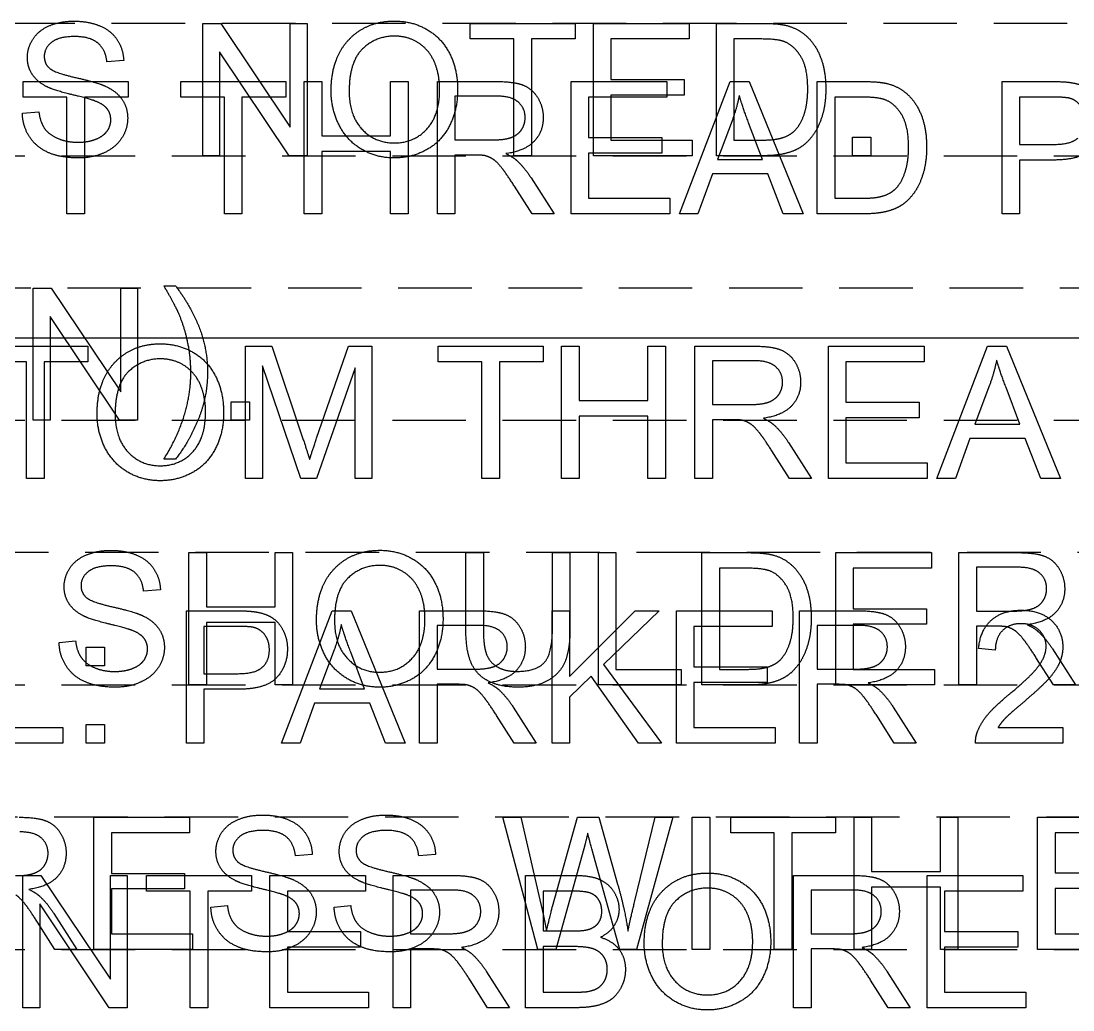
# Model space of a CAD drawing. Header units: millimetres. Extents: x 0 to 340, y 0 to 220.
# Drawn here: x 24.22 to 31.38, y 21.99 to 28.72 of the extents above; entities that cross this region are included whole.
import ezdxf

# ---------------------------------------------------------------- set-up
doc = ezdxf.new("R2010")
doc.units = ezdxf.units.MM
doc.linetypes.add('DASHED', pattern=[0.75, 0.5, -0.25])
doc.layers.get('0').update_dxf_attribs({"linetype": 'CONTINUOUS'})

msp = doc.modelspace()

# ---------------------------------------------------------------- linework, layer by layer
at = {"linetype": 'DASHED'}
for p, q in [((44.84, 28.7), (20, 28.7)), ((20, 27.8), (44.84, 27.8)), ((47.54, 26.9), (20, 26.9)), ((20, 26), (47.54, 26)), ((62.66, 25.1), (20, 25.1)), ((20, 24.2), (62.66, 24.2)), ((63.2, 23.3), (20, 23.3)), ((20, 22.4), (63.2, 22.4))]:
    msp.add_line(p, q, dxfattribs=at)
for p, q in [((25.4602, 27.8), (25.4602, 28.7)), ((25.4602, 28.7), (25.5823, 28.7)), ((25.5823, 28.7), (26.055, 27.9934)), ((26.055, 27.9934), (26.055, 28.7)), ((26.055, 28.7), (26.1692, 28.7)), ((26.1692, 28.7), (26.1692, 27.8)), ((27.2798, 28.5938), (27.2798, 28.7)), ((27.2798, 28.7), (27.9932, 28.7)), ((27.9932, 28.7), (27.9932, 28.5938)), ((28.1178, 27.8), (28.1178, 28.7)), ((28.1178, 28.7), (28.7686, 28.7)), ((28.7686, 28.7), (28.7686, 28.5938)), ((28.954, 27.8), (28.954, 28.7)), ((28.954, 28.7), (29.264, 28.7)), ((27.5763, 28.5938), (27.2798, 28.5938)), ((27.5763, 27.8), (27.5763, 28.5938)), ((27.9932, 28.5938), (27.6954, 28.5938)), ((27.6954, 28.5938), (27.6954, 27.8)), ((28.7686, 28.5938), (28.2369, 28.5938)), ((28.2369, 28.5938), (28.2369, 28.3181)), ((29.2621, 28.5938), (29.0731, 28.5938)), ((29.0731, 28.5938), (29.0731, 27.9062)), ((26.0471, 27.8), (25.5744, 28.5072)), ((25.5744, 28.5072), (25.5744, 27.8)), ((24.9224, 28.4465), (24.8082, 28.4379)), ((24.2391, 28.1984), (24.2391, 28.3046)), ((24.2391, 28.3046), (24.9525, 28.3046)), ((24.9525, 28.3046), (24.9525, 28.1984)), ((25.311, 28.1984), (25.311, 28.3046)), ((25.311, 28.3046), (26.0244, 28.3046)), ((26.0244, 28.3046), (26.0244, 28.1984)), ((26.1502, 27.4046), (26.1502, 28.3046)), ((26.1502, 28.3046), (26.2693, 28.3046)), ((26.2693, 28.3046), (26.2693, 27.9351)), ((26.7371, 27.9351), (26.7371, 28.3046)), ((26.7371, 28.3046), (26.8562, 28.3046)), ((26.8562, 28.3046), (26.8562, 27.4046)), ((27.0563, 27.4046), (27.0563, 28.3046)), ((27.0563, 28.3046), (27.4554, 28.3046)), ((27.9649, 27.4046), (27.9649, 28.3046)), ((27.9649, 28.3046), (28.6157, 28.3046)), ((28.2369, 28.3181), (28.7348, 28.3181)), ((28.6157, 28.3046), (28.6157, 28.1984)), ((28.7023, 27.4046), (29.0479, 28.3046)), ((28.7348, 28.3181), (28.7348, 28.2126)), ((29.0479, 28.3046), (29.1762, 28.3046)), ((29.1762, 28.3046), (29.5445, 27.4046)), ((29.6397, 27.4046), (29.6397, 28.3046)), ((29.6397, 28.3046), (29.9497, 28.3046)), ((30.897, 27.4046), (30.897, 28.3046)), ((30.897, 28.3046), (31.2365, 28.3046)), ((24.5356, 28.1984), (24.2391, 28.1984)), ((24.5356, 27.4046), (24.5356, 28.1984)), ((24.9525, 28.1984), (24.6547, 28.1984)), ((24.6547, 28.1984), (24.6547, 27.4046)), ((25.6075, 28.1984), (25.311, 28.1984)), ((25.6075, 27.4046), (25.6075, 28.1984)), ((26.0244, 28.1984), (25.7266, 28.1984)), ((25.7266, 28.1984), (25.7266, 27.4046)), ((27.4603, 28.2052), (27.1754, 28.2052)), ((27.1754, 28.2052), (27.1754, 27.9074)), ((28.6157, 28.1984), (28.084, 28.1984)), ((28.084, 28.1984), (28.084, 27.9228)), ((28.7348, 28.2126), (28.2369, 28.2126)), ((28.2369, 28.2126), (28.2369, 27.9062)), ((29.9479, 28.1984), (29.7588, 28.1984)), ((29.7588, 28.1984), (29.7588, 27.5108)), ((31.2463, 28.1984), (31.0161, 28.1984)), ((31.0161, 28.1984), (31.0161, 27.8767)), ((24.2329, 28.0892), (24.3453, 28.099)), ((29.0608, 28.0382), (28.9619, 27.7742)), ((29.2671, 27.7742), (29.1731, 28.0235)), ((26.2693, 27.9351), (26.7371, 27.9351)), ((27.1754, 27.9074), (27.4314, 27.9074)), ((28.084, 27.9228), (28.5819, 27.9228)), ((28.2369, 27.9062), (28.7894, 27.9062)), ((28.5819, 27.9228), (28.5819, 27.8172)), ((28.7894, 27.9062), (28.7894, 27.8)), ((29.0731, 27.9062), (29.2652, 27.9062)), ((29.8791, 27.8), (29.8791, 27.9259)), ((29.8791, 27.9259), (30.005, 27.9259)), ((30.005, 27.9259), (30.005, 27.8)), ((31.0161, 27.8767), (31.2488, 27.8767)), ((25.5744, 27.8), (25.4602, 27.8)), ((26.1692, 27.8), (26.0471, 27.8)), ((26.7371, 27.8289), (26.2693, 27.8289)), ((26.2693, 27.8289), (26.2693, 27.4046)), ((26.7371, 27.4046), (26.7371, 27.8289)), ((27.3136, 27.8043), (27.1754, 27.8043)), ((27.1754, 27.8043), (27.1754, 27.4046)), ((27.6954, 27.8), (27.5763, 27.8)), ((28.5819, 27.8172), (28.084, 27.8172)), ((28.084, 27.8172), (28.084, 27.5108)), ((28.7894, 27.8), (28.1178, 27.8)), ((29.2787, 27.8), (28.954, 27.8)), ((28.9619, 27.7742), (29.2671, 27.7742)), ((30.005, 27.8), (29.8791, 27.8)), ((31.2469, 27.7705), (31.0161, 27.7705)), ((31.0161, 27.7705), (31.0161, 27.4046)), ((27.693, 27.6496), (27.8495, 27.4046)), ((28.9276, 27.6772), (28.8287, 27.4046)), ((29.3039, 27.6772), (28.9276, 27.6772)), ((29.4089, 27.4046), (29.3039, 27.6772)), ((27.6997, 27.4046), (27.5806, 27.5919)), ((28.084, 27.5108), (28.6366, 27.5108)), ((28.6366, 27.5108), (28.6366, 27.4046)), ((29.7588, 27.5108), (29.951, 27.5108)), ((24.6547, 27.4046), (24.5356, 27.4046)), ((25.7266, 27.4046), (25.6075, 27.4046)), ((26.2693, 27.4046), (26.1502, 27.4046)), ((26.8562, 27.4046), (26.7371, 27.4046)), ((27.1754, 27.4046), (27.0563, 27.4046)), ((27.8495, 27.4046), (27.6997, 27.4046)), ((28.6366, 27.4046), (27.9649, 27.4046)), ((28.8287, 27.4046), (28.7023, 27.4046)), ((29.5445, 27.4046), (29.4089, 27.4046)), ((29.9645, 27.4046), (29.6397, 27.4046)), ((31.0161, 27.4046), (30.897, 27.4046)), ((25.1956, 26.9153), (25.2748, 26.9153)), ((24.3072, 26), (24.3072, 26.9)), ((24.3072, 26.9), (24.4294, 26.9)), ((24.4294, 26.9), (24.9021, 26.1934)), ((24.9021, 26.1934), (24.9021, 26.9)), ((24.9021, 26.9), (25.0163, 26.9)), ((25.0163, 26.9), (25.0163, 26)), ((24.8941, 26), (24.4214, 26.7072)), ((24.4214, 26.7072), (24.4214, 26)), ((20, 26.56), (80, 26.56)), ((23.9647, 26.5046), (24.678, 26.5046)), ((24.678, 26.5046), (24.678, 26.3984)), ((25.7518, 25.6046), (25.7518, 26.5046)), ((25.7518, 26.5046), (25.931, 26.5046)), ((25.931, 26.5046), (26.1441, 25.8674)), ((26.2349, 25.8784), (26.4504, 26.5046)), ((26.4504, 26.5046), (26.6106, 26.5046)), ((26.6106, 26.5046), (26.6106, 25.6046)), ((27.0619, 26.3984), (27.0619, 26.5046)), ((27.0619, 26.5046), (27.7752, 26.5046)), ((27.7752, 26.5046), (27.7752, 26.3984)), ((27.9011, 25.6046), (27.9011, 26.5046)), ((27.9011, 26.5046), (28.0202, 26.5046)), ((28.0202, 26.5046), (28.0202, 26.1351)), ((28.488, 26.1351), (28.488, 26.5046)), ((28.488, 26.5046), (28.6071, 26.5046)), ((28.6071, 26.5046), (28.6071, 25.6046)), ((28.8072, 25.6046), (28.8072, 26.5046)), ((28.8072, 26.5046), (29.2063, 26.5046)), ((29.7158, 25.6046), (29.7158, 26.5046)), ((29.7158, 26.5046), (30.3666, 26.5046)), ((30.3666, 26.5046), (30.3666, 26.3984)), ((30.4531, 25.6046), (30.7988, 26.5046)), ((30.7988, 26.5046), (30.9271, 26.5046)), ((30.9271, 26.5046), (31.2954, 25.6046)), ((29.2112, 26.4052), (28.9263, 26.4052)), ((28.9263, 26.4052), (28.9263, 26.1074)), ((24.2612, 26.3984), (23.9647, 26.3984)), ((24.2612, 25.6046), (24.2612, 26.3984)), ((24.678, 26.3984), (24.3803, 26.3984)), ((24.3803, 26.3984), (24.3803, 25.6046)), ((26.1269, 25.6046), (25.8666, 26.3708)), ((25.8666, 26.3708), (25.8666, 25.6046)), ((26.4958, 26.3579), (26.2343, 25.6046)), ((26.4958, 25.6046), (26.4958, 26.3579)), ((27.3584, 26.3984), (27.0619, 26.3984)), ((27.3584, 25.6046), (27.3584, 26.3984)), ((27.7752, 26.3984), (27.4775, 26.3984)), ((27.4775, 26.3984), (27.4775, 25.6046)), ((30.3666, 26.3984), (29.8349, 26.3984)), ((29.8349, 26.3984), (29.8349, 26.1228)), ((30.8117, 26.2382), (30.7128, 25.9742)), ((31.0179, 25.9742), (30.924, 26.2235)), ((25.6523, 26), (25.6523, 26.1259)), ((25.6523, 26.1259), (25.7782, 26.1259)), ((25.7782, 26.1259), (25.7782, 26)), ((28.0202, 26.1351), (28.488, 26.1351)), ((29.8349, 26.1228), (30.3328, 26.1228)), ((30.3328, 26.1228), (30.3328, 26.0172)), ((28.9263, 26.1074), (29.1823, 26.1074)), ((24.4214, 26), (24.3072, 26)), ((25.0163, 26), (24.8941, 26)), ((25.7782, 26), (25.6523, 26)), ((28.488, 26.0289), (28.0202, 26.0289)), ((28.0202, 26.0289), (28.0202, 25.6046)), ((28.488, 25.6046), (28.488, 26.0289)), ((29.0645, 26.0043), (28.9263, 26.0043)), ((28.9263, 26.0043), (28.9263, 25.6046)), ((30.3328, 26.0172), (29.8349, 26.0172)), ((29.8349, 26.0172), (29.8349, 25.7108)), ((30.7128, 25.9742), (31.0179, 25.9742)), ((29.4439, 25.8496), (29.6004, 25.6046)), ((30.6784, 25.8772), (30.5796, 25.6046)), ((31.0548, 25.8772), (30.6784, 25.8772)), ((31.1598, 25.6046), (31.0548, 25.8772)), ((29.4506, 25.6046), (29.3315, 25.7919)), ((25.2748, 25.7354), (25.1956, 25.7354)), ((29.8349, 25.7108), (30.3875, 25.7108)), ((30.3875, 25.7108), (30.3875, 25.6046)), ((24.3803, 25.6046), (24.2612, 25.6046)), ((25.8666, 25.6046), (25.7518, 25.6046)), ((26.2343, 25.6046), (26.1269, 25.6046)), ((26.6106, 25.6046), (26.4958, 25.6046)), ((27.4775, 25.6046), (27.3584, 25.6046)), ((28.0202, 25.6046), (27.9011, 25.6046)), ((28.6071, 25.6046), (28.488, 25.6046)), ((28.9263, 25.6046), (28.8072, 25.6046)), ((29.6004, 25.6046), (29.4506, 25.6046)), ((30.3875, 25.6046), (29.7158, 25.6046)), ((30.5796, 25.6046), (30.4531, 25.6046)), ((31.2954, 25.6046), (31.1598, 25.6046)), ((25.3656, 24.2), (25.3656, 25.1)), ((25.3656, 25.1), (25.4847, 25.1)), ((25.4847, 25.1), (25.4847, 24.7304)), ((25.9525, 24.7304), (25.9525, 25.1)), ((25.9525, 25.1), (26.0716, 25.1)), ((26.0716, 25.1), (26.0716, 24.2)), ((27.2497, 24.58), (27.2497, 25.1)), ((27.2497, 25.1), (27.3688, 25.1)), ((27.3688, 25.1), (27.3688, 24.5806)), ((27.8385, 25.1), (27.9576, 25.1)), ((27.8385, 24.5806), (27.8385, 25.1)), ((27.9576, 25.1), (27.9576, 24.58)), ((28.151, 24.2), (28.151, 25.1)), ((28.151, 25.1), (28.2701, 25.1)), ((28.2701, 25.1), (28.2701, 24.3062)), ((28.8551, 24.2), (28.8551, 25.1)), ((28.8551, 25.1), (29.1651, 25.1)), ((29.7656, 24.2), (29.7656, 25.1)), ((29.7656, 25.1), (30.4163, 25.1)), ((30.4163, 25.1), (30.4163, 24.9938)), ((30.6035, 24.2), (30.6035, 25.1)), ((30.6035, 25.1), (31.0026, 25.1)), ((29.1633, 24.9938), (28.9742, 24.9938)), ((28.9742, 24.9938), (28.9742, 24.3062)), ((30.4163, 24.9938), (29.8847, 24.9938)), ((29.8847, 24.9938), (29.8847, 24.7181)), ((31.0075, 25.0005), (30.7226, 25.0005)), ((30.7226, 25.0005), (30.7226, 24.7028)), ((25.1722, 24.8465), (25.058, 24.8379)), ((25.349, 23.8046), (25.349, 24.7046)), ((25.349, 24.7046), (25.6885, 24.7046)), ((25.4847, 24.7304), (25.9525, 24.7304)), ((25.9955, 23.8046), (26.3411, 24.7046)), ((26.3411, 24.7046), (26.4694, 24.7046)), ((26.4694, 24.7046), (26.8378, 23.8046)), ((26.9348, 23.8046), (26.9348, 24.7046)), ((26.9348, 24.7046), (27.3338, 24.7046)), ((27.836, 23.8046), (27.836, 24.7046)), ((27.836, 24.7046), (27.9551, 24.7046)), ((27.9551, 24.7046), (27.9551, 24.2583)), ((27.9551, 24.2583), (28.402, 24.7046)), ((28.5635, 24.7046), (28.1859, 24.34)), ((28.402, 24.7046), (28.5635, 24.7046)), ((28.682, 23.8046), (28.682, 24.7046)), ((28.682, 24.7046), (29.3327, 24.7046)), ((29.3327, 24.7046), (29.3327, 24.5984)), ((29.52, 23.8046), (29.52, 24.7046)), ((29.52, 24.7046), (29.919, 24.7046)), ((29.8847, 24.7181), (30.3825, 24.7181)), ((30.3825, 24.7181), (30.3825, 24.6126)), ((30.7226, 24.7028), (30.9787, 24.7028)), ((25.9525, 24.6242), (25.4847, 24.6242)), ((25.4847, 24.6242), (25.4847, 24.2)), ((25.9525, 24.2), (25.9525, 24.6242)), ((25.6984, 24.5984), (25.4681, 24.5984)), ((25.4681, 24.5984), (25.4681, 24.2767)), ((27.3387, 24.6052), (27.0539, 24.6052)), ((27.0539, 24.6052), (27.0539, 24.3074)), ((29.3327, 24.5984), (28.8011, 24.5984)), ((28.8011, 24.5984), (28.8011, 24.3228)), ((29.9239, 24.6052), (29.6391, 24.6052)), ((29.6391, 24.6052), (29.6391, 24.3074)), ((30.3825, 24.6126), (29.8847, 24.6126)), ((29.8847, 24.6126), (29.8847, 24.3062)), ((30.8608, 24.5997), (30.7226, 24.5997)), ((30.7226, 24.5997), (30.7226, 24.2)), ((24.4828, 24.4892), (24.5952, 24.499)), ((24.667, 24.3308), (24.667, 24.4566)), ((24.667, 24.4566), (24.7928, 24.4566)), ((24.7928, 24.4566), (24.7928, 24.3308)), ((26.354, 24.4382), (26.2552, 24.1742)), ((26.5603, 24.1742), (26.4664, 24.4235)), ((30.851, 24.4364), (30.7374, 24.448)), ((31.2402, 24.445), (31.3967, 24.2)), ((24.7928, 24.3308), (24.667, 24.3308)), ((28.1859, 24.34), (28.5801, 23.8046)), ((31.2469, 24.2), (31.1278, 24.3872)), ((25.4681, 24.2767), (25.7008, 24.2767)), ((27.0539, 24.3074), (27.3099, 24.3074)), ((28.1025, 24.2602), (27.9551, 24.1165)), ((28.4229, 23.8046), (28.1025, 24.2602)), ((28.2701, 24.3062), (28.7133, 24.3062)), ((28.7133, 24.3062), (28.7133, 24.2)), ((28.8011, 24.3228), (29.299, 24.3228)), ((28.9742, 24.3062), (29.1664, 24.3062)), ((29.299, 24.3228), (29.299, 24.2172)), ((29.6391, 24.3074), (29.8951, 24.3074)), ((29.8847, 24.3062), (30.4372, 24.3062)), ((30.4372, 24.3062), (30.4372, 24.2)), ((25.4847, 24.2), (25.3656, 24.2)), ((26.0716, 24.2), (25.9525, 24.2)), ((27.192, 24.2043), (27.0539, 24.2043)), ((27.0539, 24.2043), (27.0539, 23.8046)), ((28.7133, 24.2), (28.151, 24.2)), ((29.299, 24.2172), (28.8011, 24.2172)), ((28.8011, 24.2172), (28.8011, 23.9108)), ((29.1799, 24.2), (28.8551, 24.2)), ((29.7772, 24.2043), (29.6391, 24.2043)), ((29.6391, 24.2043), (29.6391, 23.8046)), ((30.4372, 24.2), (29.7656, 24.2)), ((30.7226, 24.2), (30.6035, 24.2)), ((31.3967, 24.2), (31.2469, 24.2)), ((25.699, 24.1705), (25.4681, 24.1705)), ((25.4681, 24.1705), (25.4681, 23.8046)), ((26.2552, 24.1742), (26.5603, 24.1742)), ((27.9551, 24.1165), (27.9551, 23.8046)), ((26.2208, 24.0772), (26.122, 23.8046)), ((26.5971, 24.0772), (26.2208, 24.0772)), ((26.7021, 23.8046), (26.5971, 24.0772)), ((27.5714, 24.0496), (27.728, 23.8046)), ((30.1566, 24.0496), (30.3132, 23.8046)), ((27.5782, 23.8046), (27.4591, 23.9919)), ((30.1634, 23.8046), (30.0443, 23.9919)), ((24.0653, 23.9108), (24.5086, 23.9108)), ((24.5086, 23.9108), (24.5086, 23.8046)), ((24.667, 23.8046), (24.667, 23.9305)), ((24.667, 23.9305), (24.7928, 23.9305)), ((24.7928, 23.9305), (24.7928, 23.8046)), ((28.8011, 23.9108), (29.3536, 23.9108)), ((29.3536, 23.9108), (29.3536, 23.8046)), ((30.87, 23.9108), (31.3114, 23.9108)), ((31.3114, 23.9108), (31.3114, 23.8046)), ((24.5086, 23.8046), (23.9462, 23.8046)), ((24.7928, 23.8046), (24.667, 23.8046)), ((25.4681, 23.8046), (25.349, 23.8046)), ((26.122, 23.8046), (25.9955, 23.8046)), ((26.8378, 23.8046), (26.7021, 23.8046)), ((27.0539, 23.8046), (26.9348, 23.8046)), ((27.728, 23.8046), (27.5782, 23.8046)), ((27.9551, 23.8046), (27.836, 23.8046)), ((28.5801, 23.8046), (28.4229, 23.8046)), ((29.3536, 23.8046), (28.682, 23.8046)), ((29.6391, 23.8046), (29.52, 23.8046)), ((30.3132, 23.8046), (30.1634, 23.8046)), ((31.3114, 23.8046), (30.7165, 23.8046)), ((24.7198, 22.4), (24.7198, 23.3)), ((24.7198, 23.3), (25.3705, 23.3)), ((25.3705, 23.3), (25.3705, 23.1938)), ((27.7396, 22.4), (27.5008, 23.3)), ((27.5008, 23.3), (27.623, 23.3)), ((27.623, 23.3), (27.7599, 22.71)), ((27.8385, 22.6922), (28.0098, 23.3)), ((28.0098, 23.3), (28.1534, 23.3)), ((28.1534, 23.3), (28.2823, 22.8445)), ((28.3971, 22.7217), (28.5383, 23.3)), ((28.658, 23.3), (28.4113, 22.4)), ((28.5383, 23.3), (28.658, 23.3)), ((28.7894, 22.4), (28.7894, 23.3)), ((28.7894, 23.3), (28.9085, 23.3)), ((28.9085, 23.3), (28.9085, 22.4)), ((29.051, 23.1938), (29.051, 23.3)), ((29.051, 23.3), (29.7643, 23.3)), ((29.7643, 23.3), (29.7643, 23.1938)), ((29.8902, 22.4), (29.8902, 23.3)), ((29.8902, 23.3), (30.0093, 23.3)), ((30.0093, 23.3), (30.0093, 22.9304)), ((30.4771, 22.9304), (30.4771, 23.3)), ((30.4771, 23.3), (30.5962, 23.3)), ((30.5962, 23.3), (30.5962, 22.4)), ((31.1389, 22.4), (31.1389, 23.3)), ((31.1389, 23.3), (31.4765, 23.3)), ((25.3705, 23.1938), (24.8389, 23.1938)), ((24.8389, 23.1938), (24.8389, 22.9181)), ((29.3475, 23.1938), (29.051, 23.1938)), ((29.3475, 22.4), (29.3475, 23.1938)), ((29.7643, 23.1938), (29.4666, 23.1938)), ((29.4666, 23.1938), (29.4666, 22.4)), ((31.4379, 23.1938), (31.258, 23.1938)), ((31.258, 23.1938), (31.258, 22.9218)), ((26.2048, 23.0465), (26.0907, 23.0379)), ((27.0435, 23.0465), (26.9293, 23.0379)), ((28.0521, 23.0857), (27.8612, 22.4)), ((28.2965, 22.4), (28.1068, 23.0857)), ((24.2366, 22.0046), (24.2366, 22.9046)), ((24.2366, 22.9046), (24.3588, 22.9046)), ((24.3588, 22.9046), (24.8315, 22.198)), ((24.8315, 22.198), (24.8315, 22.9046)), ((24.8315, 22.9046), (24.9457, 22.9046)), ((24.8389, 22.9181), (25.3368, 22.9181)), ((24.9457, 22.9046), (24.9457, 22.0046)), ((25.0783, 22.7984), (25.0783, 22.9046)), ((25.0783, 22.9046), (25.7917, 22.9046)), ((25.3368, 22.9181), (25.3368, 22.8126)), ((25.7917, 22.9046), (25.7917, 22.7984)), ((25.9163, 22.0046), (25.9163, 22.9046)), ((25.9163, 22.9046), (26.5671, 22.9046)), ((26.5671, 22.9046), (26.5671, 22.7984)), ((26.7543, 22.0046), (26.7543, 22.9046)), ((26.7543, 22.9046), (27.1533, 22.9046)), ((27.6555, 22.0046), (27.6555, 22.9046)), ((27.6555, 22.9046), (27.9932, 22.9046)), ((29.4789, 22.0046), (29.4789, 22.9046)), ((29.4789, 22.9046), (29.8779, 22.9046)), ((30.0093, 22.9304), (30.4771, 22.9304)), ((30.3874, 22.0046), (30.3874, 22.9046)), ((30.3874, 22.9046), (31.0382, 22.9046)), ((31.0382, 22.9046), (31.0382, 22.7984)), ((31.258, 22.9218), (31.4526, 22.9218)), ((25.3368, 22.8126), (24.8389, 22.8126)), ((24.8389, 22.8126), (24.8389, 22.5062)), ((25.3748, 22.7984), (25.0783, 22.7984)), ((25.3748, 22.0046), (25.3748, 22.7984)), ((25.7917, 22.7984), (25.4939, 22.7984)), ((25.4939, 22.7984), (25.4939, 22.0046)), ((26.5671, 22.7984), (26.0354, 22.7984)), ((26.0354, 22.7984), (26.0354, 22.5228)), ((27.1583, 22.8052), (26.8734, 22.8052)), ((26.8734, 22.8052), (26.8734, 22.5074)), ((27.9545, 22.7984), (27.7746, 22.7984)), ((27.7746, 22.7984), (27.7746, 22.5265)), ((29.8828, 22.8052), (29.598, 22.8052)), ((29.598, 22.8052), (29.598, 22.5074)), ((30.4771, 22.8242), (30.0093, 22.8242)), ((30.0093, 22.8242), (30.0093, 22.4)), ((30.4771, 22.4), (30.4771, 22.8242)), ((31.0382, 22.7984), (30.5065, 22.7984)), ((30.5065, 22.7984), (30.5065, 22.5228)), ((31.4661, 22.8156), (31.258, 22.8156)), ((31.258, 22.8156), (31.258, 22.5062)), ((24.8235, 22.0046), (24.3508, 22.7119)), ((24.3508, 22.7119), (24.3508, 22.0046)), ((25.5154, 22.6892), (25.6278, 22.699)), ((26.354, 22.6892), (26.4664, 22.699)), ((24.4478, 22.645), (24.6044, 22.4)), ((24.4546, 22.4), (24.3355, 22.5872)), ((24.8389, 22.5062), (25.3914, 22.5062)), ((25.3914, 22.5062), (25.3914, 22.4)), ((26.0354, 22.5228), (26.5333, 22.5228)), ((26.5333, 22.5228), (26.5333, 22.4172)), ((26.8734, 22.5074), (27.1294, 22.5074)), ((27.7746, 22.5265), (27.9692, 22.5265)), ((29.598, 22.5074), (29.854, 22.5074)), ((30.5065, 22.5228), (31.0044, 22.5228)), ((31.0044, 22.5228), (31.0044, 22.4172)), ((31.258, 22.5062), (31.4821, 22.5062)), ((24.6044, 22.4), (24.4546, 22.4)), ((25.3914, 22.4), (24.7198, 22.4)), ((26.5333, 22.4172), (26.0354, 22.4172)), ((26.0354, 22.4172), (26.0354, 22.1108)), ((27.0115, 22.4043), (26.8734, 22.4043)), ((26.8734, 22.4043), (26.8734, 22.0046)), ((27.8612, 22.4), (27.7396, 22.4)), ((27.9827, 22.4203), (27.7746, 22.4203)), ((27.7746, 22.4203), (27.7746, 22.1108)), ((28.4113, 22.4), (28.2965, 22.4)), ((28.9085, 22.4), (28.7894, 22.4)), ((29.4666, 22.4), (29.3475, 22.4)), ((29.7361, 22.4043), (29.598, 22.4043)), ((29.598, 22.4043), (29.598, 22.0046)), ((30.0093, 22.4), (29.8902, 22.4)), ((30.5962, 22.4), (30.4771, 22.4)), ((31.0044, 22.4172), (30.5065, 22.4172)), ((30.5065, 22.4172), (30.5065, 22.1108)), ((31.4821, 22.4), (31.1389, 22.4)), ((27.3977, 22.0046), (27.2786, 22.1919)), ((27.3909, 22.2496), (27.5475, 22.0046)), ((30.1222, 22.0046), (30.0031, 22.1919)), ((30.1155, 22.2496), (30.272, 22.0046)), ((26.0354, 22.1108), (26.5879, 22.1108)), ((26.5879, 22.1108), (26.5879, 22.0046)), ((27.7746, 22.1108), (27.9987, 22.1108)), ((30.5065, 22.1108), (31.0591, 22.1108)), ((31.0591, 22.1108), (31.0591, 22.0046)), ((24.3508, 22.0046), (24.2366, 22.0046)), ((24.9457, 22.0046), (24.8235, 22.0046)), ((25.4939, 22.0046), (25.3748, 22.0046)), ((26.5879, 22.0046), (25.9163, 22.0046)), ((26.8734, 22.0046), (26.7543, 22.0046)), ((27.5475, 22.0046), (27.3977, 22.0046)), ((27.9987, 22.0046), (27.6555, 22.0046)), ((29.598, 22.0046), (29.4789, 22.0046)), ((30.272, 22.0046), (30.1222, 22.0046)), ((31.0591, 22.0046), (30.3874, 22.0046))]:
    msp.add_line(p, q)
for points in [[(24.419, 28.6847), (24.4932, 28.7153), (24.5841, 28.7153)], [(24.5841, 28.7153), (24.6842, 28.7153), (24.7606, 28.6831)], [(26.4535, 28.5892), (26.5738, 28.716), (26.7641, 28.716)], [(26.7641, 28.716), (26.8887, 28.716), (26.9888, 28.6564)], [(29.264, 28.7), (29.369, 28.7), (29.4242, 28.6871)], [(24.306, 28.5947), (24.3447, 28.654), (24.419, 28.6847)], [(24.7606, 28.6831), (24.837, 28.6509), (24.8782, 28.5883)], [(26.9888, 28.6564), (27.0889, 28.5969), (27.1414, 28.4903)], [(29.4242, 28.6871), (29.5016, 28.6693), (29.5562, 28.6226)], [(29.5562, 28.6226), (29.6274, 28.5625), (29.6627, 28.4689)], [(24.2673, 28.4673), (24.2673, 28.5355), (24.306, 28.5947)], [(24.4315, 28.5708), (24.3821, 28.5312), (24.3821, 28.4753)], [(24.589, 28.6104), (24.481, 28.6104), (24.4315, 28.5708)], [(24.7459, 28.5668), (24.6928, 28.6104), (24.589, 28.6104)], [(24.8082, 28.4379), (24.799, 28.5232), (24.7459, 28.5668)], [(24.8782, 28.5883), (24.9193, 28.5256), (24.9224, 28.4465)], [(26.3332, 28.2383), (26.3332, 28.4624), (26.4535, 28.5892)], [(26.7647, 28.6134), (26.6383, 28.6134), (26.5471, 28.5266)], [(26.9253, 28.5683), (26.8538, 28.6134), (26.7647, 28.6134)], [(27.0339, 28.4412), (26.9968, 28.5232), (26.9253, 28.5683)], [(29.4162, 28.5754), (29.3684, 28.5938), (29.2621, 28.5938)], [(29.5289, 28.4738), (29.4825, 28.5496), (29.4162, 28.5754)], [(26.5471, 28.5266), (26.4559, 28.4397), (26.4559, 28.2365)], [(27.1414, 28.4903), (27.1939, 28.3838), (27.1939, 28.2488)], [(24.2989, 28.3553), (24.2673, 28.4053), (24.2673, 28.4673)], [(24.3821, 28.4753), (24.3821, 28.4268), (24.4171, 28.3955)], [(27.0711, 28.2494), (27.0711, 28.3593), (27.0339, 28.4412)], [(29.5752, 28.2568), (29.5752, 28.398), (29.5289, 28.4738)], [(29.6627, 28.4689), (29.698, 28.3752), (29.698, 28.2549)], [(24.395, 28.2715), (24.3306, 28.3053), (24.2989, 28.3553)], [(24.4171, 28.3955), (24.4515, 28.3642), (24.5967, 28.3313)], [(24.5688, 28.2153), (24.4447, 28.2451), (24.395, 28.2715)], [(24.5967, 28.3313), (24.7419, 28.2985), (24.7959, 28.2739)], [(24.7959, 28.2739), (24.8745, 28.2377), (24.9119, 28.1822)], [(27.4554, 28.3046), (27.5757, 28.3046), (27.6383, 28.2804)], [(27.6383, 28.2804), (27.701, 28.2561), (27.7384, 28.1947)], [(29.9497, 28.3046), (30.0547, 28.3046), (30.11, 28.2917)], [(30.11, 28.2917), (30.1873, 28.2739), (30.242, 28.2273)], [(31.2365, 28.3046), (31.3261, 28.3046), (31.3734, 28.296)], [(31.3734, 28.296), (31.4397, 28.285), (31.4845, 28.254)], [(24.729, 28.1714), (24.6928, 28.1855), (24.5688, 28.2153)], [(26.3847, 28.0136), (26.3332, 28.1198), (26.3332, 28.2383)], [(26.4559, 28.2365), (26.4559, 28.0738), (26.5434, 27.9802)], [(26.9842, 27.9811), (27.0711, 28.0756), (27.0711, 28.2494)], [(27.1939, 28.2488), (27.1939, 28.1119), (27.1386, 28.0038)], [(27.6067, 28.1641), (27.5604, 28.2052), (27.4603, 28.2052)], [(27.7384, 28.1947), (27.7759, 28.1334), (27.7759, 28.0591)], [(29.1093, 28.2101), (29.0921, 28.1235), (29.0608, 28.0382)], [(29.1731, 28.0235), (29.1302, 28.137), (29.1093, 28.2101)], [(29.5516, 28.0833), (29.5752, 28.1548), (29.5752, 28.2568)], [(29.698, 28.2549), (29.698, 28.1524), (29.6741, 28.0732)], [(30.102, 28.18), (30.0541, 28.1984), (29.9479, 28.1984)], [(30.242, 28.2273), (30.3132, 28.1671), (30.3485, 28.0735)], [(31.3574, 28.1905), (31.3274, 28.1984), (31.2463, 28.1984)], [(24.81, 28.1183), (24.7855, 28.1499), (24.729, 28.1714)], [(24.9119, 28.1822), (24.9494, 28.1266), (24.9494, 28.0542)], [(27.6531, 28.0591), (27.6531, 28.1229), (27.6067, 28.1641)], [(30.2146, 28.0784), (30.1683, 28.1542), (30.102, 28.18)], [(31.4326, 28.1373), (31.4041, 28.1776), (31.3574, 28.1905)], [(24.2824, 27.9274), (24.2354, 27.9989), (24.2329, 28.0892)], [(24.3453, 28.099), (24.3533, 28.0314), (24.3824, 27.9882)], [(24.8346, 28.0443), (24.8346, 28.0867), (24.81, 28.1183)], [(24.9494, 28.0542), (24.9494, 27.9823), (24.9083, 27.9188)], [(27.6291, 27.9783), (27.6531, 28.0155), (27.6531, 28.0591)], [(27.7759, 28.0591), (27.7759, 27.9633), (27.7138, 27.8976)], [(29.4856, 27.9694), (29.528, 28.0118), (29.5516, 28.0833)], [(29.6741, 28.0732), (29.6501, 27.994), (29.6127, 27.9421)], [(30.261, 27.8614), (30.261, 28.0026), (30.2146, 28.0784)], [(30.3485, 28.0735), (30.3838, 27.9799), (30.3838, 27.8595)], [(24.3824, 27.9882), (24.4116, 27.9449), (24.473, 27.9182)], [(24.8091, 27.9673), (24.8346, 28.0026), (24.8346, 28.0443)], [(26.5364, 27.846), (26.4363, 27.9074), (26.3847, 28.0136)], [(26.5434, 27.9802), (26.6309, 27.8866), (26.7629, 27.8866)], [(26.7629, 27.8866), (26.8973, 27.8866), (26.9842, 27.9811)], [(27.1386, 28.0038), (27.0834, 27.8958), (26.9821, 27.8402)], [(27.5591, 27.9243), (27.6052, 27.9412), (27.6291, 27.9783)], [(24.4119, 27.8203), (24.3293, 27.8559), (24.2824, 27.9274)], [(24.473, 27.9182), (24.5344, 27.8915), (24.6111, 27.8915)], [(24.6111, 27.8915), (24.6793, 27.8915), (24.7314, 27.9117)], [(24.7314, 27.9117), (24.7836, 27.932), (24.8091, 27.9673)], [(24.9083, 27.9188), (24.8671, 27.8553), (24.7901, 27.82)], [(27.4314, 27.9074), (27.5131, 27.9074), (27.5591, 27.9243)], [(29.2652, 27.9062), (29.3542, 27.9062), (29.4049, 27.9228)], [(29.4049, 27.9228), (29.4555, 27.9394), (29.4856, 27.9694)], [(29.6127, 27.9421), (29.5752, 27.8902), (29.5307, 27.8605)], [(31.2488, 27.8767), (31.3642, 27.8767), (31.4127, 27.9197)], [(26.7635, 27.7847), (26.6364, 27.7847), (26.5364, 27.846)], [(26.9821, 27.8402), (26.8808, 27.7847), (26.7635, 27.7847)], [(27.7138, 27.8976), (27.6518, 27.8319), (27.5223, 27.8141)], [(29.5307, 27.8605), (29.4862, 27.8307), (29.4233, 27.8153)], [(30.2373, 27.688), (30.261, 27.7595), (30.261, 27.8614)], [(30.3838, 27.8595), (30.3838, 27.757), (30.3598, 27.6778)], [(31.5109, 27.85), (31.4379, 27.7705), (31.2469, 27.7705)], [(24.6166, 27.7847), (24.4945, 27.7847), (24.4119, 27.8203)], [(24.7901, 27.82), (24.713, 27.7847), (24.6166, 27.7847)], [(27.3799, 27.8), (27.3596, 27.8043), (27.3136, 27.8043)], [(27.4342, 27.7761), (27.4075, 27.7932), (27.3799, 27.8)], [(27.4947, 27.7159), (27.4609, 27.7589), (27.4342, 27.7761)], [(27.5223, 27.8141), (27.5696, 27.7914), (27.5941, 27.7693)], [(27.5941, 27.7693), (27.6463, 27.7214), (27.693, 27.6496)], [(29.4233, 27.8153), (29.3604, 27.8), (29.2787, 27.8)], [(27.5806, 27.5919), (27.5284, 27.6729), (27.4947, 27.7159)], [(30.1714, 27.5741), (30.2137, 27.6164), (30.2373, 27.688)], [(30.3598, 27.6778), (30.3359, 27.5986), (30.2984, 27.5468)], [(30.0906, 27.5274), (30.1413, 27.544), (30.1714, 27.5741)], [(29.951, 27.5108), (30.04, 27.5108), (30.0906, 27.5274)], [(30.2984, 27.5468), (30.261, 27.4949), (30.2165, 27.4651)], [(30.109, 27.42), (30.0461, 27.4046), (29.9645, 27.4046)], [(30.2165, 27.4651), (30.172, 27.4353), (30.109, 27.42)], [(25.2944, 26.7312), (25.2705, 26.7864), (25.1956, 26.9153)], [(25.2748, 26.9153), (25.3902, 26.7613), (25.4454, 26.6059)], [(25.3527, 26.5544), (25.3319, 26.6465), (25.2944, 26.7312)], [(25.3791, 26.3254), (25.3791, 26.4408), (25.3527, 26.5544)], [(25.4454, 26.6059), (25.4927, 26.4721), (25.4927, 26.326)], [(24.8616, 26.3938), (24.9819, 26.5206), (25.1722, 26.5206)], [(25.1722, 26.5206), (25.2969, 26.5206), (25.3969, 26.4611)], [(29.2063, 26.5046), (29.3266, 26.5046), (29.3892, 26.4804)], [(29.3892, 26.4804), (29.4518, 26.4561), (29.4893, 26.3947)], [(25.1729, 26.4181), (25.0464, 26.4181), (24.9552, 26.3312)], [(25.3334, 26.373), (25.2619, 26.4181), (25.1729, 26.4181)], [(25.3969, 26.4611), (25.497, 26.4015), (25.5495, 26.295)], [(29.3576, 26.3641), (29.3113, 26.4052), (29.2112, 26.4052)], [(30.8602, 26.4101), (30.843, 26.3235), (30.8117, 26.2382)], [(30.924, 26.2235), (30.881, 26.337), (30.8602, 26.4101)], [(24.7413, 26.043), (24.7413, 26.2671), (24.8616, 26.3938)], [(24.9552, 26.3312), (24.8641, 26.2443), (24.8641, 26.0411)], [(25.4421, 26.2459), (25.4049, 26.3278), (25.3334, 26.373)], [(29.404, 26.2591), (29.404, 26.3229), (29.3576, 26.3641)], [(29.4893, 26.3947), (29.5267, 26.3334), (29.5267, 26.2591)], [(25.1956, 25.7354), (25.3791, 26.0301), (25.3791, 26.3254)], [(25.4927, 26.326), (25.4927, 26.1602), (25.4292, 26.0055)], [(25.5495, 26.295), (25.602, 26.1885), (25.602, 26.0534)], [(25.4792, 26.054), (25.4792, 26.1639), (25.4421, 26.2459)], [(29.38, 26.1783), (29.404, 26.2155), (29.404, 26.2591)], [(29.5267, 26.2591), (29.5267, 26.1633), (29.4647, 26.0976)], [(29.1823, 26.1074), (29.264, 26.1074), (29.31, 26.1243)], [(29.31, 26.1243), (29.3561, 26.1412), (29.38, 26.1783)], [(25.3923, 25.7857), (25.4792, 25.8803), (25.4792, 26.054)], [(25.602, 26.0534), (25.602, 25.9165), (25.5467, 25.8085)], [(29.4647, 26.0976), (29.4027, 26.0319), (29.2732, 26.0141)], [(24.7928, 25.8183), (24.7413, 25.9245), (24.7413, 26.043)], [(24.8641, 26.0411), (24.8641, 25.8784), (24.9515, 25.7848)], [(25.4292, 26.0055), (25.3656, 25.8508), (25.2748, 25.7354)], [(29.1308, 26), (29.1105, 26.0043), (29.0645, 26.0043)], [(29.1851, 25.9761), (29.1584, 25.9932), (29.1308, 26)], [(29.2456, 25.9159), (29.2118, 25.9589), (29.1851, 25.9761)], [(29.2732, 26.0141), (29.3205, 25.9914), (29.345, 25.9693)], [(29.3315, 25.7919), (29.2793, 25.8729), (29.2456, 25.9159)], [(29.345, 25.9693), (29.3972, 25.9214), (29.4439, 25.8496)], [(26.1441, 25.8674), (26.1735, 25.7784), (26.187, 25.7342)], [(26.187, 25.7342), (26.2024, 25.7833), (26.2349, 25.8784)], [(24.9445, 25.6507), (24.8444, 25.7121), (24.7928, 25.8183)], [(24.9515, 25.7848), (25.039, 25.6912), (25.171, 25.6912)], [(25.171, 25.6912), (25.3055, 25.6912), (25.3923, 25.7857)], [(25.5467, 25.8085), (25.4915, 25.7004), (25.3902, 25.6449)], [(25.1716, 25.5893), (25.0445, 25.5893), (24.9445, 25.6507)], [(25.3902, 25.6449), (25.2889, 25.5893), (25.1716, 25.5893)], [(24.6688, 25.0847), (24.7431, 25.1153), (24.834, 25.1153)], [(24.834, 25.1153), (24.934, 25.1153), (25.0105, 25.0831)], [(26.354, 24.9892), (26.4744, 25.116), (26.6647, 25.116)], [(26.6647, 25.116), (26.7893, 25.116), (26.8894, 25.0564)], [(24.5559, 24.9947), (24.5945, 25.054), (24.6688, 25.0847)], [(25.0105, 25.0831), (25.0869, 25.0509), (25.128, 24.9883)], [(26.8894, 25.0564), (26.9894, 24.9969), (27.0419, 24.8903)], [(29.1651, 25.1), (29.2701, 25.1), (29.3254, 25.0871)], [(29.3254, 25.0871), (29.4027, 25.0693), (29.4574, 25.0226)], [(31.0026, 25.1), (31.1229, 25.1), (31.1855, 25.0758)], [(31.1855, 25.0758), (31.2482, 25.0515), (31.2856, 24.9901)], [(24.5172, 24.8673), (24.5172, 24.9355), (24.5559, 24.9947)], [(24.8389, 25.0104), (24.7308, 25.0104), (24.6814, 24.9708)], [(24.9957, 24.9668), (24.9426, 25.0104), (24.8389, 25.0104)], [(25.128, 24.9883), (25.1692, 24.9256), (25.1722, 24.8465)], [(26.2337, 24.6383), (26.2337, 24.8624), (26.354, 24.9892)], [(26.6653, 25.0134), (26.5388, 25.0134), (26.4476, 24.9266)], [(26.8258, 24.9683), (26.7543, 25.0134), (26.6653, 25.0134)], [(29.3174, 24.9754), (29.2695, 24.9938), (29.1633, 24.9938)], [(29.43, 24.8738), (29.3837, 24.9496), (29.3174, 24.9754)], [(29.4574, 25.0226), (29.5286, 24.9625), (29.5639, 24.8689)], [(31.1539, 24.9594), (31.1076, 25.0005), (31.0075, 25.0005)], [(31.2856, 24.9901), (31.3231, 24.9287), (31.3231, 24.8544)], [(24.6814, 24.9708), (24.632, 24.9312), (24.632, 24.8753)], [(25.058, 24.8379), (25.0488, 24.9232), (24.9957, 24.9668)], [(26.4476, 24.9266), (26.3565, 24.8397), (26.3565, 24.6365)], [(26.9345, 24.8412), (26.8973, 24.9232), (26.8258, 24.9683)], [(31.2003, 24.8544), (31.2003, 24.9183), (31.1539, 24.9594)], [(24.5488, 24.7553), (24.5172, 24.8053), (24.5172, 24.8673)], [(24.632, 24.8753), (24.632, 24.8268), (24.667, 24.7955)], [(26.9716, 24.6494), (26.9716, 24.7593), (26.9345, 24.8412)], [(27.0419, 24.8903), (27.0944, 24.7838), (27.0944, 24.6488)], [(29.4764, 24.6568), (29.4764, 24.798), (29.43, 24.8738)], [(29.5639, 24.8689), (29.5992, 24.7752), (29.5992, 24.6549)], [(31.1763, 24.7737), (31.2003, 24.8108), (31.2003, 24.8544)], [(31.3231, 24.8544), (31.3231, 24.7587), (31.2611, 24.693)], [(24.667, 24.7955), (24.7014, 24.7642), (24.8466, 24.7313)], [(31.1063, 24.7197), (31.1524, 24.7366), (31.1763, 24.7737)], [(24.6449, 24.6715), (24.5804, 24.7053), (24.5488, 24.7553)], [(24.8466, 24.7313), (24.9917, 24.6985), (25.0458, 24.6739)], [(25.6885, 24.7046), (25.7782, 24.7046), (25.8254, 24.696)], [(25.8254, 24.696), (25.8917, 24.685), (25.9366, 24.654)], [(27.3338, 24.7046), (27.4542, 24.7046), (27.5168, 24.6804)], [(29.919, 24.7046), (30.0394, 24.7046), (30.102, 24.6804)], [(30.8252, 24.6417), (30.9013, 24.7083), (31.0296, 24.7083)], [(30.9787, 24.7028), (31.0603, 24.7028), (31.1063, 24.7197)], [(31.0296, 24.7083), (31.1591, 24.7083), (31.2347, 24.6365)], [(31.2611, 24.693), (31.199, 24.6273), (31.0695, 24.6095)], [(24.8186, 24.6153), (24.6946, 24.6451), (24.6449, 24.6715)], [(24.9789, 24.5714), (24.9426, 24.5855), (24.8186, 24.6153)], [(25.0458, 24.6739), (25.1244, 24.6377), (25.1618, 24.5822)], [(25.9366, 24.654), (25.9814, 24.623), (26.0087, 24.5671)], [(26.2853, 24.4136), (26.2337, 24.5198), (26.2337, 24.6383)], [(26.3565, 24.6365), (26.3565, 24.4738), (26.444, 24.3802)], [(26.8848, 24.3811), (26.9716, 24.4756), (26.9716, 24.6494)], [(27.0944, 24.6488), (27.0944, 24.5119), (27.0392, 24.4038)], [(27.5168, 24.6804), (27.5794, 24.6561), (27.6168, 24.5947)], [(29.4528, 24.4833), (29.4764, 24.5548), (29.4764, 24.6568)], [(29.5992, 24.6549), (29.5992, 24.5524), (29.5752, 24.4732)], [(30.102, 24.6804), (30.1646, 24.6561), (30.202, 24.5947)], [(30.7374, 24.448), (30.749, 24.5751), (30.8252, 24.6417)], [(31.0272, 24.6168), (30.9473, 24.6168), (30.8995, 24.569)], [(31.1496, 24.5717), (31.1027, 24.6168), (31.0272, 24.6168)], [(31.2347, 24.6365), (31.3102, 24.5647), (31.3102, 24.4585)], [(25.0599, 24.5183), (25.0353, 24.5499), (24.9789, 24.5714)], [(25.1618, 24.5822), (25.1993, 24.5266), (25.1993, 24.4542)], [(25.8095, 24.5905), (25.7794, 24.5984), (25.6984, 24.5984)], [(25.8847, 24.5373), (25.8561, 24.5776), (25.8095, 24.5905)], [(26.0087, 24.5671), (26.036, 24.5113), (26.036, 24.4443)], [(26.4025, 24.6101), (26.3853, 24.5235), (26.354, 24.4382)], [(26.4664, 24.4235), (26.4234, 24.537), (26.4025, 24.6101)], [(27.2841, 24.3544), (27.2497, 24.437), (27.2497, 24.58)], [(27.4852, 24.5641), (27.4388, 24.6052), (27.3387, 24.6052)], [(27.3688, 24.5806), (27.3688, 24.4634), (27.3906, 24.4078)], [(27.5315, 24.4591), (27.5315, 24.5229), (27.4852, 24.5641)], [(27.6168, 24.5947), (27.6543, 24.5334), (27.6543, 24.4591)], [(27.7826, 24.3516), (27.8385, 24.4112), (27.8385, 24.5806)], [(27.9576, 24.58), (27.9576, 24.4443), (27.9269, 24.3645)], [(30.0704, 24.5641), (30.024, 24.6052), (29.9239, 24.6052)], [(30.1167, 24.4591), (30.1167, 24.5229), (30.0704, 24.5641)], [(30.202, 24.5947), (30.2395, 24.5334), (30.2395, 24.4591)], [(30.8995, 24.569), (30.8516, 24.5211), (30.851, 24.4364)], [(30.9271, 24.5954), (30.9068, 24.5997), (30.8608, 24.5997)], [(30.9814, 24.5714), (30.9547, 24.5886), (30.9271, 24.5954)], [(31.0419, 24.5113), (31.0081, 24.5542), (30.9814, 24.5714)], [(31.0695, 24.6095), (31.1168, 24.5868), (31.1413, 24.5647)], [(31.1413, 24.5647), (31.1935, 24.5168), (31.2402, 24.445)], [(31.1966, 24.4609), (31.1966, 24.5266), (31.1496, 24.5717)], [(24.5322, 24.3274), (24.4853, 24.3989), (24.4828, 24.4892)], [(24.5952, 24.499), (24.6031, 24.4314), (24.6323, 24.3882)], [(25.0844, 24.4443), (25.0844, 24.4867), (25.0599, 24.5183)], [(25.9132, 24.4407), (25.9132, 24.4971), (25.8847, 24.5373)], [(29.3868, 24.3694), (29.4291, 24.4118), (29.4528, 24.4833)], [(29.5752, 24.4732), (29.5513, 24.394), (29.5138, 24.3421)], [(31.1278, 24.3872), (31.0756, 24.4683), (31.0419, 24.5113)], [(25.059, 24.3673), (25.0844, 24.4026), (25.0844, 24.4443)], [(25.1993, 24.4542), (25.1993, 24.3823), (25.1581, 24.3188)], [(25.8647, 24.3197), (25.9132, 24.3627), (25.9132, 24.4407)], [(26.036, 24.4443), (26.036, 24.3295), (25.963, 24.25)], [(26.4369, 24.246), (26.3368, 24.3074), (26.2853, 24.4136)], [(27.0392, 24.4038), (26.9839, 24.2958), (26.8826, 24.2402)], [(27.3906, 24.4078), (27.4124, 24.3523), (27.4655, 24.3222)], [(27.5076, 24.3783), (27.5315, 24.4155), (27.5315, 24.4591)], [(27.6543, 24.4591), (27.6543, 24.3633), (27.5923, 24.2976)], [(30.0928, 24.3783), (30.1167, 24.4155), (30.1167, 24.4591)], [(30.2395, 24.4591), (30.2395, 24.3633), (30.1775, 24.2976)], [(31.145, 24.328), (31.1966, 24.3983), (31.1966, 24.4609)], [(31.3102, 24.4585), (31.3102, 24.4044), (31.2881, 24.3523)], [(24.6323, 24.3882), (24.6615, 24.3449), (24.7229, 24.3182)], [(24.9813, 24.3117), (25.0335, 24.332), (25.059, 24.3673)], [(26.444, 24.3802), (26.5314, 24.2866), (26.6634, 24.2866)], [(26.6634, 24.2866), (26.7979, 24.2866), (26.8848, 24.3811)], [(27.3989, 24.2282), (27.3185, 24.2718), (27.2841, 24.3544)], [(27.4376, 24.3243), (27.4836, 24.3412), (27.5076, 24.3783)], [(27.5954, 24.2921), (27.7267, 24.2921), (27.7826, 24.3516)], [(27.9269, 24.3645), (27.8962, 24.2847), (27.8161, 24.2347)], [(29.306, 24.3228), (29.3567, 24.3394), (29.3868, 24.3694)], [(29.5138, 24.3421), (29.4764, 24.2902), (29.4319, 24.2605)], [(30.0228, 24.3243), (30.0688, 24.3412), (30.0928, 24.3783)], [(30.9467, 24.1374), (31.0935, 24.2577), (31.145, 24.328)], [(31.2881, 24.3523), (31.266, 24.3001), (31.2147, 24.2424)], [(24.6618, 24.2203), (24.5792, 24.2559), (24.5322, 24.3274)], [(24.7229, 24.3182), (24.7842, 24.2915), (24.861, 24.2915)], [(24.861, 24.2915), (24.9291, 24.2915), (24.9813, 24.3117)], [(25.1581, 24.3188), (25.117, 24.2553), (25.0399, 24.22)], [(25.7008, 24.2767), (25.8162, 24.2767), (25.8647, 24.3197)], [(27.3099, 24.3074), (27.3915, 24.3074), (27.4376, 24.3243)], [(27.5923, 24.2976), (27.5303, 24.2319), (27.4008, 24.2141)], [(27.4655, 24.3222), (27.5186, 24.2921), (27.5954, 24.2921)], [(29.1664, 24.3062), (29.2554, 24.3062), (29.306, 24.3228)], [(29.4319, 24.2605), (29.3874, 24.2307), (29.3245, 24.2153)], [(29.8951, 24.3074), (29.9767, 24.3074), (30.0228, 24.3243)], [(30.1775, 24.2976), (30.1155, 24.2319), (29.986, 24.2141)], [(24.8665, 24.1847), (24.7443, 24.1847), (24.6618, 24.2203)], [(25.0399, 24.22), (24.9629, 24.1847), (24.8665, 24.1847)], [(25.963, 24.25), (25.8899, 24.1705), (25.699, 24.1705)], [(26.6641, 24.1847), (26.537, 24.1847), (26.4369, 24.246)], [(26.8826, 24.2402), (26.7813, 24.1847), (26.6641, 24.1847)], [(27.2583, 24.2), (27.2381, 24.2043), (27.192, 24.2043)], [(27.3127, 24.1761), (27.2859, 24.1932), (27.2583, 24.2)], [(27.6058, 24.1847), (27.4793, 24.1847), (27.3989, 24.2282)], [(27.4008, 24.2141), (27.448, 24.1914), (27.4726, 24.1693)], [(27.8161, 24.2347), (27.7359, 24.1847), (27.6058, 24.1847)], [(29.3245, 24.2153), (29.2615, 24.2), (29.1799, 24.2)], [(29.8435, 24.2), (29.8233, 24.2043), (29.7772, 24.2043)], [(29.8979, 24.1761), (29.8711, 24.1932), (29.8435, 24.2)], [(29.986, 24.2141), (30.0332, 24.1914), (30.0578, 24.1693)], [(31.2147, 24.2424), (31.1634, 24.1847), (31.0443, 24.084)], [(27.3731, 24.1159), (27.3394, 24.1589), (27.3127, 24.1761)], [(27.4591, 23.9919), (27.4069, 24.0729), (27.3731, 24.1159)], [(27.4726, 24.1693), (27.5248, 24.1214), (27.5714, 24.0496)], [(29.9583, 24.1159), (29.9246, 24.1589), (29.8979, 24.1761)], [(30.0443, 23.9919), (29.9921, 24.0729), (29.9583, 24.1159)], [(30.0578, 24.1693), (30.11, 24.1214), (30.1566, 24.0496)], [(30.8021, 24.0011), (30.8522, 24.06), (30.9467, 24.1374)], [(31.0443, 24.084), (30.9449, 24.0005), (30.9166, 23.9707)], [(30.7294, 23.8814), (30.7521, 23.9422), (30.8021, 24.0011)], [(30.9166, 23.9707), (30.8884, 23.9409), (30.87, 23.9108)], [(30.7165, 23.8046), (30.7153, 23.8445), (30.7294, 23.8814)], [(24.2102, 23.3), (24.3306, 23.3), (24.3932, 23.2758)], [(24.3932, 23.2758), (24.4558, 23.2515), (24.4932, 23.1901)], [(25.5885, 23.1947), (25.6271, 23.254), (25.7014, 23.2847)], [(25.7014, 23.2847), (25.7757, 23.3153), (25.8666, 23.3153)], [(25.8666, 23.3153), (25.9666, 23.3153), (26.0431, 23.2831)], [(26.0431, 23.2831), (26.1195, 23.2509), (26.1606, 23.1883)], [(26.4271, 23.1947), (26.4658, 23.254), (26.54, 23.2847)], [(26.54, 23.2847), (26.6143, 23.3153), (26.7052, 23.3153)], [(26.7052, 23.3153), (26.8053, 23.3153), (26.8817, 23.2831)], [(26.8817, 23.2831), (26.9581, 23.2509), (26.9993, 23.1883)], [(24.3616, 23.1594), (24.3152, 23.2005), (24.2151, 23.2005)], [(24.4932, 23.1901), (24.5307, 23.1287), (24.5307, 23.0544)], [(25.5498, 23.0673), (25.5498, 23.1355), (25.5885, 23.1947)], [(25.8715, 23.2104), (25.7634, 23.2104), (25.714, 23.1708)], [(26.0283, 23.1668), (25.9752, 23.2104), (25.8715, 23.2104)], [(26.1606, 23.1883), (26.2018, 23.1256), (26.2048, 23.0465)], [(26.3884, 23.0673), (26.3884, 23.1355), (26.4271, 23.1947)], [(26.7101, 23.2104), (26.602, 23.2104), (26.5526, 23.1708)], [(26.867, 23.1668), (26.8138, 23.2104), (26.7101, 23.2104)], [(26.9993, 23.1883), (27.0404, 23.1256), (27.0435, 23.0465)], [(28.0785, 23.1913), (28.0644, 23.1293), (28.0521, 23.0857)], [(28.1068, 23.0857), (28.0828, 23.1717), (28.0785, 23.1913)], [(24.4079, 23.0544), (24.4079, 23.1183), (24.3616, 23.1594)], [(25.714, 23.1708), (25.6646, 23.1312), (25.6646, 23.0753)], [(26.0907, 23.0379), (26.0814, 23.1232), (26.0283, 23.1668)], [(26.5526, 23.1708), (26.5032, 23.1312), (26.5032, 23.0753)], [(26.9293, 23.0379), (26.9201, 23.1232), (26.867, 23.1668)], [(24.384, 22.9737), (24.4079, 23.0108), (24.4079, 23.0544)], [(24.5307, 23.0544), (24.5307, 22.9587), (24.4687, 22.893)], [(25.5814, 22.9553), (25.5498, 23.0053), (25.5498, 23.0673)], [(25.6646, 23.0753), (25.6646, 23.0268), (25.6996, 22.9955)], [(26.42, 22.9553), (26.3884, 23.0053), (26.3884, 23.0673)], [(26.5032, 23.0753), (26.5032, 23.0268), (26.5382, 22.9955)], [(24.314, 22.9197), (24.36, 22.9366), (24.384, 22.9737)], [(25.6996, 22.9955), (25.734, 22.9642), (25.8792, 22.9313)], [(26.5382, 22.9955), (26.5726, 22.9642), (26.7178, 22.9313)], [(24.1863, 22.9028), (24.2679, 22.9028), (24.314, 22.9197)], [(25.6775, 22.8715), (25.613, 22.9053), (25.5814, 22.9553)], [(25.8792, 22.9313), (26.0244, 22.8985), (26.0784, 22.8739)], [(26.5161, 22.8715), (26.4516, 22.9053), (26.42, 22.9553)], [(26.7178, 22.9313), (26.863, 22.8985), (26.917, 22.8739)], [(27.1533, 22.9046), (27.2737, 22.9046), (27.3363, 22.8804)], [(27.9932, 22.9046), (28.0963, 22.9046), (28.1586, 22.8773)], [(28.5832, 22.7938), (28.7035, 22.9206), (28.8938, 22.9206)], [(28.8938, 22.9206), (29.0184, 22.9206), (29.1185, 22.8611)], [(29.8779, 22.9046), (29.9982, 22.9046), (30.0608, 22.8804)], [(24.4687, 22.893), (24.4067, 22.8273), (24.2771, 22.8095)], [(25.8512, 22.8153), (25.7272, 22.8451), (25.6775, 22.8715)], [(26.0784, 22.8739), (26.157, 22.8377), (26.1944, 22.7822)], [(26.6898, 22.8153), (26.5658, 22.8451), (26.5161, 22.8715)], [(26.917, 22.8739), (26.9956, 22.8377), (27.033, 22.7822)], [(27.3363, 22.8804), (27.3989, 22.8561), (27.4364, 22.7947)], [(28.1586, 22.8773), (28.2209, 22.85), (28.2562, 22.7932)], [(28.2823, 22.8445), (28.3308, 22.675), (28.3523, 22.5259)], [(29.1185, 22.8611), (29.2186, 22.8015), (29.271, 22.695)], [(30.0608, 22.8804), (30.1235, 22.8561), (30.1609, 22.7947)], [(24.2495, 22.7113), (24.2158, 22.7542), (24.1891, 22.7714)], [(24.2771, 22.8095), (24.3244, 22.7868), (24.349, 22.7647)], [(24.349, 22.7647), (24.4012, 22.7168), (24.4478, 22.645)], [(26.0115, 22.7714), (25.9752, 22.7855), (25.8512, 22.8153)], [(26.0925, 22.7183), (26.0679, 22.7499), (26.0115, 22.7714)], [(26.1944, 22.7822), (26.2319, 22.7266), (26.2319, 22.6542)], [(26.8501, 22.7714), (26.8138, 22.7855), (26.6898, 22.8153)], [(26.9311, 22.7183), (26.9065, 22.7499), (26.8501, 22.7714)], [(27.033, 22.7822), (27.0705, 22.7266), (27.0705, 22.6542)], [(27.3047, 22.7641), (27.2583, 22.8052), (27.1583, 22.8052)], [(27.351, 22.6591), (27.351, 22.7229), (27.3047, 22.7641)], [(27.4364, 22.7947), (27.4738, 22.7334), (27.4738, 22.6591)], [(28.0914, 22.7858), (28.0515, 22.7984), (27.9545, 22.7984)], [(28.1528, 22.7392), (28.1313, 22.7733), (28.0914, 22.7858)], [(28.2562, 22.7932), (28.2915, 22.7364), (28.2915, 22.6744)], [(28.4628, 22.443), (28.4628, 22.6671), (28.5832, 22.7938)], [(28.8944, 22.8181), (28.7679, 22.8181), (28.6768, 22.7312)], [(29.0549, 22.773), (28.9834, 22.8181), (28.8944, 22.8181)], [(29.1636, 22.6459), (29.1265, 22.7278), (29.0549, 22.773)], [(30.0292, 22.7641), (29.9829, 22.8052), (29.8828, 22.8052)], [(30.0756, 22.6591), (30.0756, 22.7229), (30.0292, 22.7641)], [(30.1609, 22.7947), (30.1984, 22.7334), (30.1984, 22.6591)], [(24.3355, 22.5872), (24.2833, 22.6683), (24.2495, 22.7113)], [(25.5648, 22.5274), (25.5179, 22.5989), (25.5154, 22.6892)], [(25.6278, 22.699), (25.6357, 22.6314), (25.6649, 22.5882)], [(26.1171, 22.6443), (26.1171, 22.6867), (26.0925, 22.7183)], [(26.4034, 22.5274), (26.3565, 22.5989), (26.354, 22.6892)], [(26.4664, 22.699), (26.4744, 22.6314), (26.5035, 22.5882)], [(26.9557, 22.6443), (26.9557, 22.6867), (26.9311, 22.7183)], [(27.7599, 22.71), (27.782, 22.6173), (27.798, 22.5259)], [(27.798, 22.5259), (27.8323, 22.6701), (27.8385, 22.6922)], [(28.1743, 22.6603), (28.1743, 22.7051), (28.1528, 22.7392)], [(28.3523, 22.5259), (28.3695, 22.6112), (28.3971, 22.7217)], [(28.6768, 22.7312), (28.5856, 22.6443), (28.5856, 22.4411)], [(29.271, 22.695), (29.3235, 22.5885), (29.3235, 22.4534)], [(26.0916, 22.5673), (26.1171, 22.6026), (26.1171, 22.6443)], [(26.2319, 22.6542), (26.2319, 22.5823), (26.1907, 22.5188)], [(26.9302, 22.5673), (26.9557, 22.6026), (26.9557, 22.6443)], [(27.0705, 22.6542), (27.0705, 22.5823), (27.0293, 22.5188)], [(27.3271, 22.5783), (27.351, 22.6155), (27.351, 22.6591)], [(27.4738, 22.6591), (27.4738, 22.5633), (27.4118, 22.4976)], [(28.1513, 22.5817), (28.1743, 22.613), (28.1743, 22.6603)], [(28.2915, 22.6744), (28.2915, 22.6167), (28.2602, 22.5658)], [(29.2008, 22.454), (29.2008, 22.5639), (29.1636, 22.6459)], [(30.0516, 22.5783), (30.0756, 22.6155), (30.0756, 22.6591)], [(30.1984, 22.6591), (30.1984, 22.5633), (30.1364, 22.4976)], [(25.6649, 22.5882), (25.6941, 22.5449), (25.7555, 22.5182)], [(26.0139, 22.5117), (26.0661, 22.532), (26.0916, 22.5673)], [(26.5035, 22.5882), (26.5327, 22.5449), (26.5941, 22.5182)], [(26.8525, 22.5117), (26.9047, 22.532), (26.9302, 22.5673)], [(27.2571, 22.5243), (27.3031, 22.5412), (27.3271, 22.5783)], [(28.0828, 22.5369), (28.1282, 22.5504), (28.1513, 22.5817)], [(28.2602, 22.5658), (28.2289, 22.5148), (28.1657, 22.4835)], [(29.9817, 22.5243), (30.0277, 22.5412), (30.0516, 22.5783)], [(25.6944, 22.4203), (25.6118, 22.4559), (25.5648, 22.5274)], [(25.7555, 22.5182), (25.8168, 22.4915), (25.8936, 22.4915)], [(25.8936, 22.4915), (25.9617, 22.4915), (26.0139, 22.5117)], [(26.1907, 22.5188), (26.1496, 22.4553), (26.0725, 22.42)], [(26.533, 22.4203), (26.4504, 22.4559), (26.4034, 22.5274)], [(26.5941, 22.5182), (26.6555, 22.4915), (26.7322, 22.4915)], [(26.7322, 22.4915), (26.8003, 22.4915), (26.8525, 22.5117)], [(27.0293, 22.5188), (26.9882, 22.4553), (26.9112, 22.42)], [(27.1294, 22.5074), (27.2111, 22.5074), (27.2571, 22.5243)], [(27.4118, 22.4976), (27.3498, 22.4319), (27.2203, 22.4141)], [(27.9692, 22.5265), (28.0484, 22.5265), (28.0828, 22.5369)], [(28.1657, 22.4835), (28.2473, 22.4595), (28.2912, 22.4018)], [(29.854, 22.5074), (29.9356, 22.5074), (29.9817, 22.5243)], [(30.1364, 22.4976), (30.0744, 22.4319), (29.9448, 22.4141)], [(25.8991, 22.3847), (25.7769, 22.3847), (25.6944, 22.4203)], [(26.0725, 22.42), (25.9955, 22.3847), (25.8991, 22.3847)], [(26.7377, 22.3847), (26.6156, 22.3847), (26.533, 22.4203)], [(26.9112, 22.42), (26.8341, 22.3847), (26.7377, 22.3847)], [(27.0778, 22.4), (27.0576, 22.4043), (27.0115, 22.4043)], [(27.1322, 22.3761), (27.1055, 22.3932), (27.0778, 22.4)], [(27.2203, 22.4141), (27.2675, 22.3914), (27.2921, 22.3693)], [(28.1144, 22.4052), (28.0687, 22.4203), (27.9827, 22.4203)], [(28.1859, 22.353), (28.1602, 22.3902), (28.1144, 22.4052)], [(28.2912, 22.4018), (28.3351, 22.3441), (28.3351, 22.2656)], [(28.5144, 22.2183), (28.4628, 22.3245), (28.4628, 22.443)], [(28.5856, 22.4411), (28.5856, 22.2784), (28.6731, 22.1848)], [(29.1139, 22.1857), (29.2008, 22.2803), (29.2008, 22.454)], [(29.3235, 22.4534), (29.3235, 22.3165), (29.2683, 22.2085)], [(29.8024, 22.4), (29.7821, 22.4043), (29.7361, 22.4043)], [(29.8567, 22.3761), (29.83, 22.3932), (29.8024, 22.4)], [(29.9448, 22.4141), (29.9921, 22.3914), (30.0166, 22.3693)], [(27.1926, 22.3159), (27.1589, 22.3589), (27.1322, 22.3761)], [(27.2921, 22.3693), (27.3443, 22.3214), (27.3909, 22.2496)], [(28.2117, 22.2656), (28.2117, 22.3159), (28.1859, 22.353)], [(29.9172, 22.3159), (29.8834, 22.3589), (29.8567, 22.3761)], [(30.0166, 22.3693), (30.0688, 22.3214), (30.1155, 22.2496)], [(27.2786, 22.1919), (27.2264, 22.2729), (27.1926, 22.3159)], [(28.1939, 22.1897), (28.2117, 22.2226), (28.2117, 22.2656)], [(28.3351, 22.2656), (28.3351, 22.2023), (28.3084, 22.148)], [(30.0031, 22.1919), (29.951, 22.2729), (29.9172, 22.3159)], [(28.1485, 22.1397), (28.1761, 22.1569), (28.1939, 22.1897)], [(28.666, 22.0507), (28.566, 22.1121), (28.5144, 22.2183)], [(28.6731, 22.1848), (28.7606, 22.0912), (28.8926, 22.0912)], [(28.8926, 22.0912), (29.027, 22.0912), (29.1139, 22.1857)], [(29.2683, 22.2085), (29.213, 22.1004), (29.1117, 22.0449)], [(27.9987, 22.1108), (28.0564, 22.1108), (28.0797, 22.1151)], [(28.0797, 22.1151), (28.1209, 22.1225), (28.1485, 22.1397)], [(28.3084, 22.148), (28.2817, 22.0937), (28.2424, 22.0642)], [(28.2424, 22.0642), (28.2031, 22.0347), (28.1439, 22.0197)], [(28.8932, 21.9893), (28.7661, 21.9893), (28.666, 22.0507)], [(29.1117, 22.0449), (29.0104, 21.9893), (28.8932, 21.9893)], [(28.1439, 22.0197), (28.0847, 22.0046), (27.9987, 22.0046)]]:
    msp.add_open_spline(points, degree=2)

doc.saveas('drawing.dxf')
